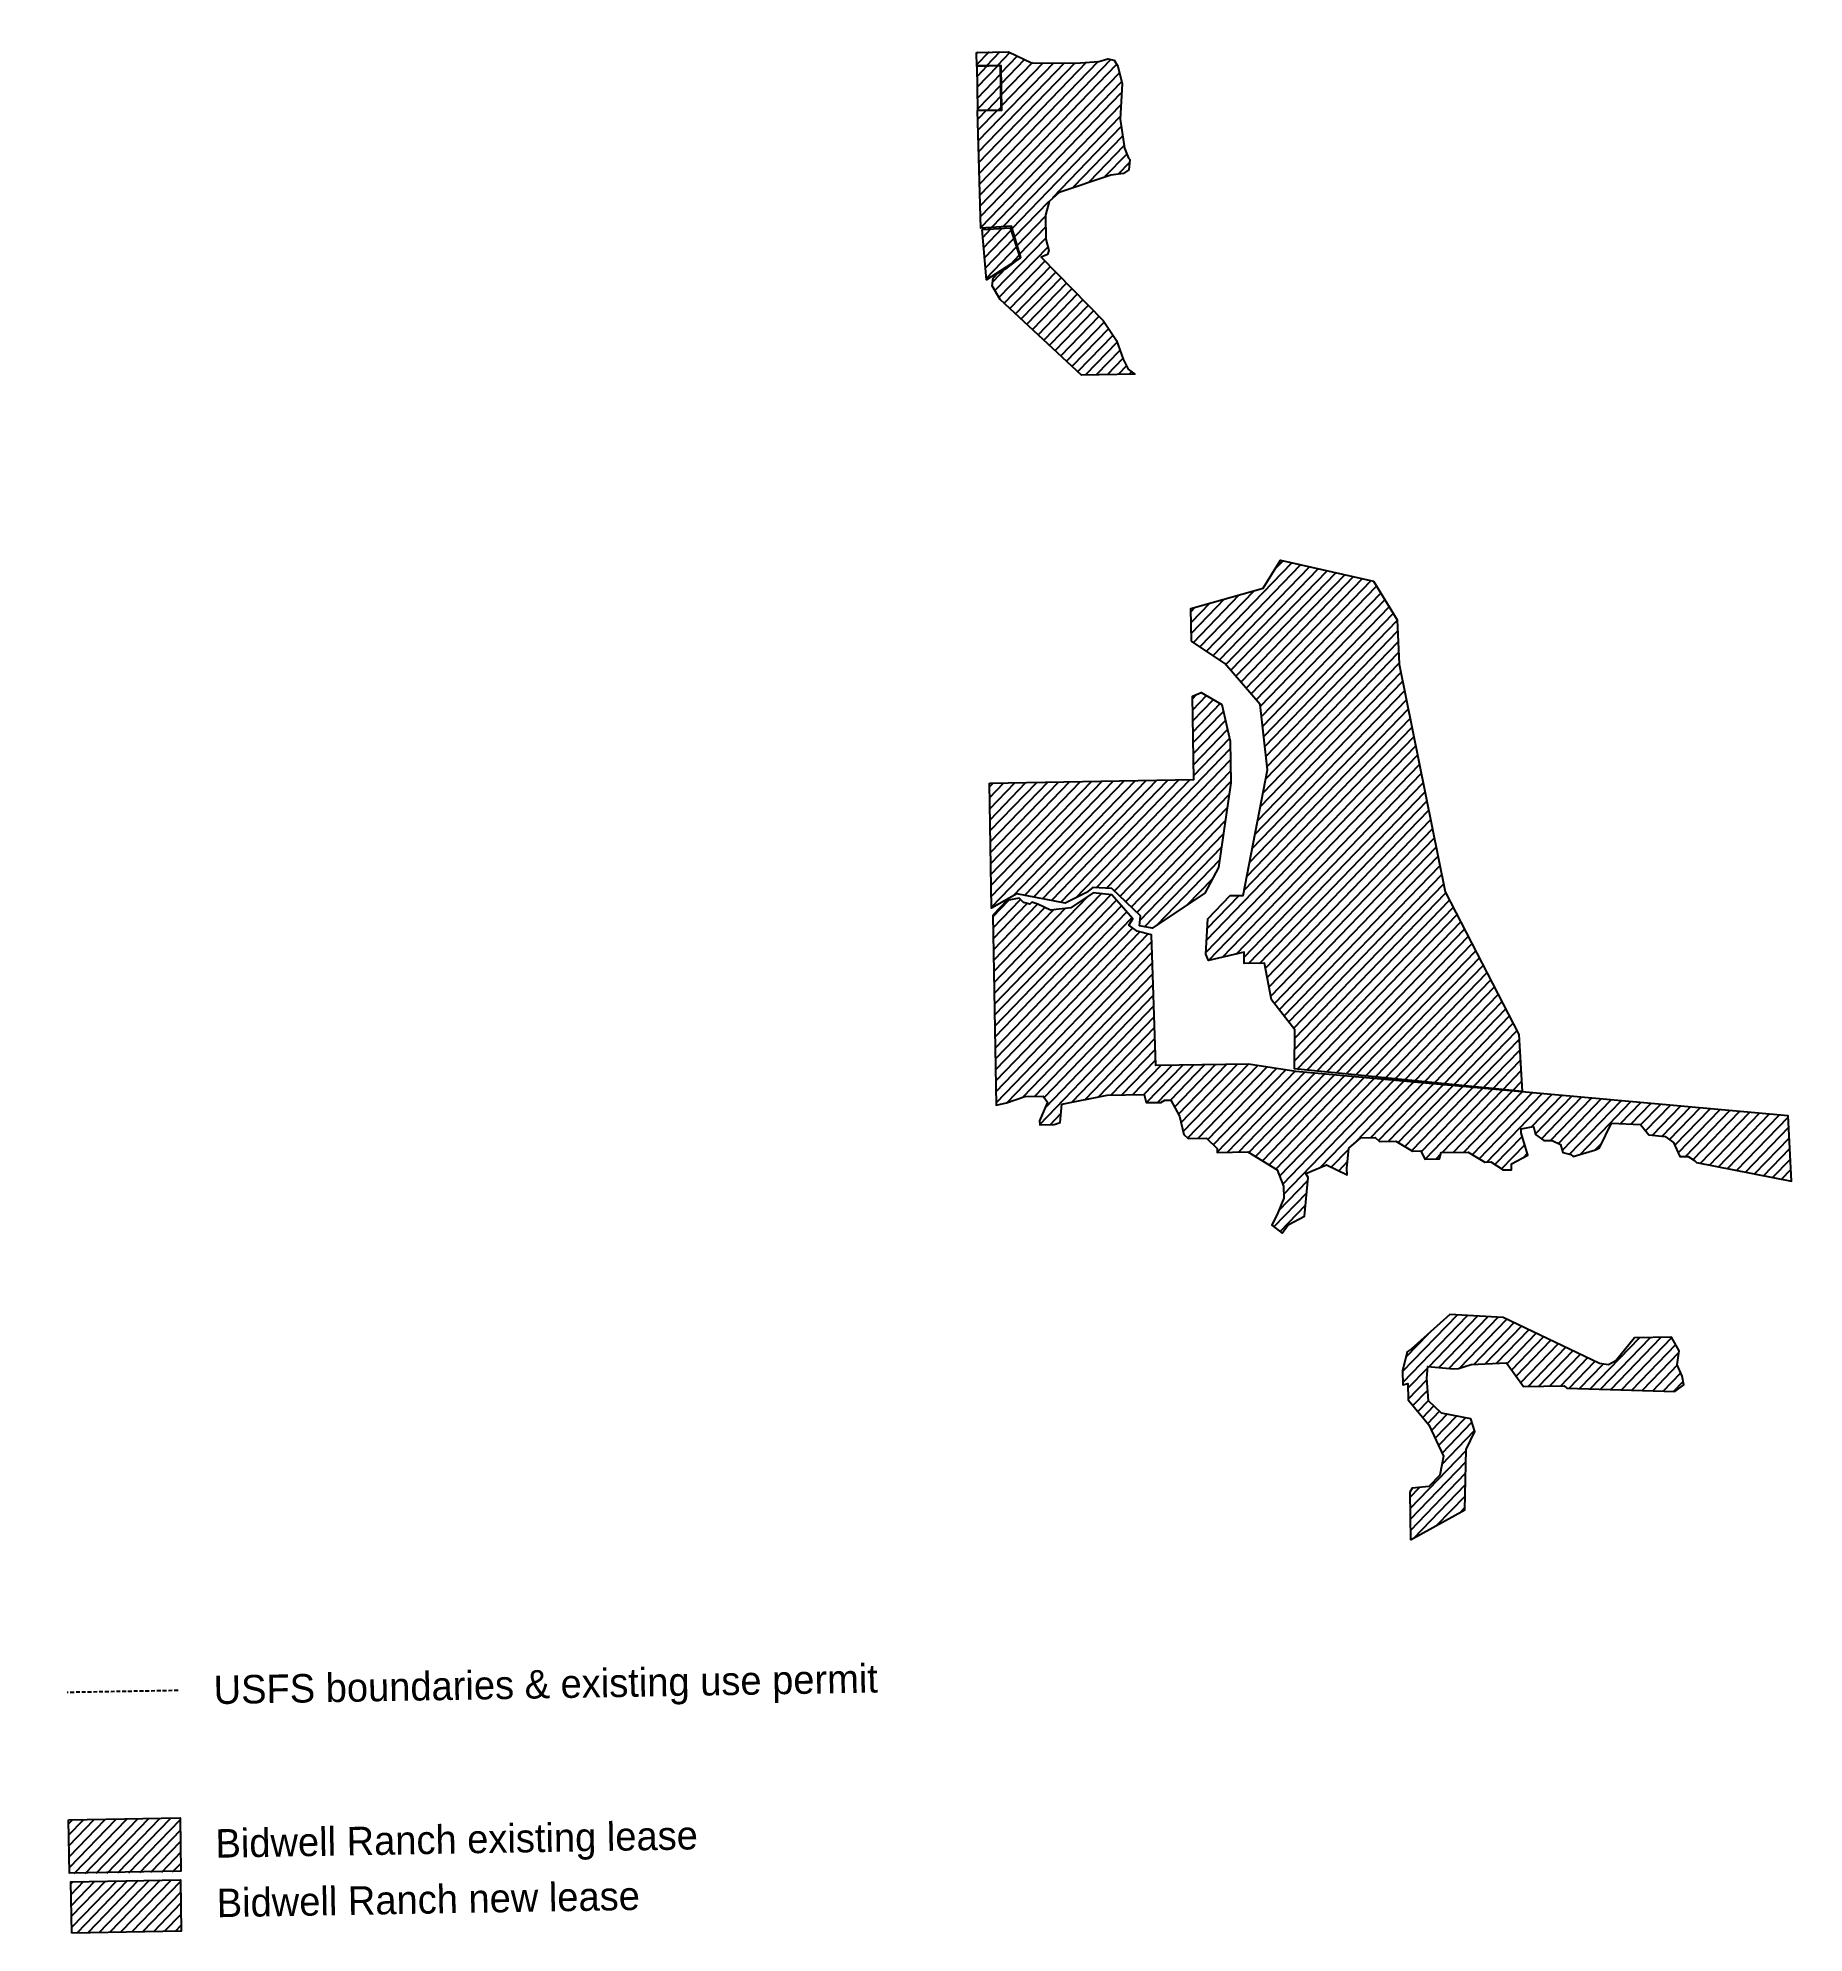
# Model space of a CAD drawing. Extents: x 628158 to 629899, y 4518520 to 4520388.
import ezdxf

# ---------------------------------------------------------------- set-up
doc = ezdxf.new("R2010")
doc.units = 0
doc.header["$LTSCALE"] = 25
doc.header["$MEASUREMENT"] = 0
doc.linetypes.add('DASHED', pattern=[0.75, 0.5, -0.25])
for name, color, linetype in [('ATA. land existing boundary', 2, 'CONTINUOUS'), ('ATA. land existing lease', 2, 'CONTINUOUS'), ('ATA. land new boundary', 6, 'CONTINUOUS'), ('config 1', 7, 'CONTINUOUS')]:
    doc.layers.add(name, color=color, linetype=linetype)
doc.layers.get('config 1').off()
doc.styles.add('SIM150', font='GOTHIC.TTF', dxfattribs={"height": 92.638})

# ---------------------------------------------------------------- blocks, each defined once
blk = doc.blocks.new('lease information')
at = {"layer": 'ATA. land existing boundary', "linetype": 'Continuous'}
h = blk.add_hatch(dxfattribs=at)
h.set_pattern_fill('ANSI31', color=2, scale=200, style=0)
h.paths.add_polyline_path([(-259.6, 578.7), (-259.6, -39.7), (-226.4, -33), (-166.5, -13.1), (-106.6, -13.1), (-93.3, -33), (-119.9, -92.9), (-119.9, -106.2), (-73.3, -106.2), (-53.4, -99.5), (-46.7, -39.7), (99.7, -13.1), (219.4, -13.1), (226.1, -39.7), (272.7, -39.7), (286, -33), (305.9, -33), (332.5, -86.2), (345.9, -146), (359.2, -159.3), (419, -159.3), (452.3, -192.6), (452.3, -205.9), (552.1, -205.9), (645.3, -265.7), (665.2, -318.9), (665.2, -358.8), (645.3, -405.3), (625.3, -445.2), (658.6, -471.8), (678.6, -445.2), (731.8, -418.6), (745.1, -292.3), (738.4, -279), (805, -252.4), (871.5, -285.7), (871.5, -265.7), (878.2, -199.2), (918.1, -166), (964.7, -166), (978, -179.3), (1031.2, -179.3), (1084.4, -212.5), (1111.1, -212.5), (1124.4, -239.1), (1170.9, -239.1), (1177.6, -219.2), (1264.1, -219.2), (1317.3, -252.4), (1337.3, -252.4), (1377.2, -279), (1403.8, -279), (1403.8, -259.1), (1457.1, -232.5), (1437.1, -159.3), (1437.1, -146), (1477, -139.4), (1483.7, -166), (1510.3, -185.9), (1536.9, -185.9), (1563.5, -199.2), (1570.2, -225.8), (1596.8, -232.5), (1603.4, -239.1), (1676.6, -219.2), (1689.9, -212.5), (1729.9, -132.7), (1823, -139.4), (1849.6, -172.6), (1902.9, -179.3), (1929.5, -199.2), (1949.4, -245.8), (1976.1, -245.8), (1996, -259.1), (2002.7, -265.7), (2308.7, -332.2), (2302.1, -119.4), (711.8, 53.4), (558.8, 80), (259.4, 80), (252.7, 505.5), (206.1, 518.8), (179.5, 538.8), (192.8, 558.7), (126.3, 638.5), (66.4, 645.2), (-6.8, 598.6), (-73.3, 592), (-113.3, 611.9), (-133.2, 618.6), (-139.9, 611.9), (-159.8, 618.6), (-173.1, 631.9), (-213.1, 625.2)])
h = blk.add_hatch(dxfattribs=at)
h.set_pattern_fill('ANSI31', color=256, scale=200, style=0)
h.set_pattern_definition([(45, (-2044.773, -7011.2), (-17.67767, 17.67767), [])])
h.paths.add_polyline_path([(-3299.8, -2313), (-2938.7, -2313), (-2938.7, -2486.7), (-3299.8, -2486.7)])
at = {"layer": 'ATA. land existing lease', "linetype": 'Continuous'}
h = blk.add_hatch(dxfattribs=at)
h.set_pattern_fill('ANSI31', color=2, scale=200, style=0)
h.paths.add_polyline_path([(-263.4, 3197.5), (-187.2, 3197.5), (-187.2, 3342.1), (-263.4, 3342.1)])
h = blk.add_hatch(dxfattribs=at)
h.set_pattern_fill('ANSI31', color=2, scale=200, style=0)
h.paths.add_polyline_path([(-255.7, 2809.4), (-164.4, 2813.2), (-133.9, 2714.3), (-244.3, 2645.8)])
at = {"layer": 'ATA. land new boundary', "linetype": 'Continuous'}
h = blk.add_hatch(dxfattribs=at)
h.set_pattern_fill('ANSI31', color=256, scale=200, style=0)
h.set_pattern_definition([(45, (-0.783, 1.758), (-17.67767, 17.67767), [])])
h.paths.add_polyline_path([(-264.1, 3387.8), (-161.4, 3387.8), (-87.4, 3350.8), (56.5, 3346.7), (130.5, 3350.8), (159.3, 3359), (179.9, 3354.9), (192.2, 3334.4), (204.6, 3276.9), (196.3, 3161.8), (208.7, 3067.3), (221, 3034.5), (225.1, 3030.4), (221, 2997.5), (204.6, 2985.2), (163.4, 2981.1), (-5.1, 2927.7), (-38, 2898.9), (-50.4, 2853.7), (-50.4, 2775.7), (-42.1, 2738.7), (-46.2, 2726.4), (-66.8, 2718.1), (130.5, 2508.6), (171.7, 2442.9), (192.2, 2381.3), (208.7, 2348.4), (229.2, 2332), (56.5, 2332), (-202.5, 2582.6), (-227.1, 2627.8), (-223, 2652.4), (-206.6, 2668.8), (-177.8, 2685.3), (-132.6, 2717.5), (-161.4, 2820.2), (-260, 2816.1), (-264.1, 3198.2), (-186, 3198.2), (-186, 3342), (-264.1, 3342)])
h = blk.add_hatch(dxfattribs=at)
h.set_pattern_fill('ANSI31', color=256, scale=200, style=0)
h.paths.add_polyline_path([(398.6, 1458.4), (398.6, 1565.2), (632.9, 1626.9), (690.5, 1717.2), (990.6, 1643.3), (1064.6, 1515.9), (1068.7, 1372.2), (1204.4, 628.6), (1434.6, 160.2), (1442.9, -24.6), (706.9, 61.6), (711, 189), (637, 287.6), (616.5, 406.7), (550.7, 406.7), (550.7, 443.7), (435.6, 419), (427.3, 439.6), (435.6, 554.6), (509.6, 628.6), (550.7, 628.6), (637, 1035.3), (616.5, 1248.9), (505.5, 1384.5)])
h = blk.add_hatch(dxfattribs=at)
h.set_pattern_fill('ANSI31', color=256, scale=200, style=0)
h.paths.add_polyline_path([(-263.4, 1008), (398.6, 1008), (398.6, 1279.1), (427.3, 1291.5), (493.1, 1250.4), (517.8, 1131.2), (517.8, 995.7), (472.6, 720.4), (427.3, 638.3), (254.7, 527.3), (213.6, 535.6), (217.7, 568.4), (127.2, 658.8), (65.5, 662.9), (45, 646.5), (-24.9, 613.6), (-181.1, 646.5), (-263.4, 601.3)])
h = blk.add_hatch(dxfattribs=at)
h.set_pattern_fill('ANSI31', color=256, scale=200, style=0)
h.paths.add_polyline_path([(1056.4, -1477.4), (1233.2, -1382.9), (1241.4, -1185.7), (1270.2, -1128.2), (1257.9, -1087.1), (1163.3, -1066.6), (1122.2, -1025.5), (1118.1, -951.5), (1122.2, -914.6), (1204.4, -922.8), (1220.8, -922.8), (1262, -910.5), (1377.1, -906.4), (1430.5, -984.4), (1562.1, -984.4), (1570.3, -992.6), (1919.8, -1009.1), (1948.6, -988.5), (1944.5, -959.8), (1928, -922.8), (1936.2, -877.6), (1911.6, -832.4), (1792.3, -832.4), (1730.7, -906.4), (1706, -918.7), (1677.2, -914.6), (1368.9, -758.5), (1196.2, -746.1), (1068.7, -857.1), (1056.4, -865.3), (1039.9, -926.9), (1039.9, -972.1), (1056.4, -968), (1056.4, -1021.4), (1122.2, -1103.5), (1167.4, -1206.3), (1155.1, -1267.9), (1118.1, -1304.8), (1064.6, -1309), (1056.4, -1321.3)])
h = blk.add_hatch(dxfattribs=at)
h.set_pattern_fill('ANSI31', color=256, scale=200, style=0)
h.set_pattern_definition([(45, (-2041.11, -6816.024), (-17.67767, 17.67767), [])])
h.paths.add_polyline_path([(-3296.1, -2679.1), (-3296.1, -2512), (-2941.7, -2512), (-2941.7, -2679.1)])
at = {"layer": 'ATA. land existing boundary', "color": 2, "linetype": 'Continuous'}
blk.add_lwpolyline([(-259.6, 578.7), (-259.6, -39.7), (-226.4, -33), (-166.5, -13.1), (-106.6, -13.1), (-93.3, -33), (-119.9, -92.9), (-119.9, -106.2), (-73.3, -106.2), (-53.4, -99.5), (-46.7, -39.7), (99.7, -13.1), (219.4, -13.1), (226.1, -39.7), (272.7, -39.7), (286, -33), (305.9, -33), (332.5, -86.2), (345.9, -146), (359.2, -159.3), (419, -159.3), (452.3, -192.6), (452.3, -205.9), (552.1, -205.9), (645.3, -265.7), (665.2, -318.9), (665.2, -358.8), (645.3, -405.3), (625.3, -445.2), (658.6, -471.8), (678.6, -445.2), (731.8, -418.6), (745.1, -292.3), (738.4, -279), (805, -252.4), (871.5, -285.7), (871.5, -265.7), (878.2, -199.2), (918.1, -166), (964.7, -166), (978, -179.3), (1031.2, -179.3), (1084.4, -212.5), (1111.1, -212.5), (1124.4, -239.1), (1170.9, -239.1), (1177.6, -219.2), (1264.1, -219.2), (1317.3, -252.4), (1337.3, -252.4), (1377.2, -279), (1403.8, -279), (1403.8, -259.1), (1457.1, -232.5), (1437.1, -159.3), (1437.1, -146), (1477, -139.4), (1483.7, -166), (1510.3, -185.9), (1536.9, -185.9), (1563.5, -199.2), (1570.2, -225.8), (1596.8, -232.5), (1603.4, -239.1), (1676.6, -219.2), (1689.9, -212.5), (1729.9, -132.7), (1823, -139.4), (1849.6, -172.6), (1902.9, -179.3), (1929.5, -199.2), (1949.4, -245.8), (1976.1, -245.8), (1996, -259.1), (2002.7, -265.7), (2308.7, -332.2), (2302.1, -119.4), (711.8, 53.4), (558.8, 80), (259.4, 80), (252.7, 505.5), (206.1, 518.8), (179.5, 538.8), (192.8, 558.7), (126.3, 638.5), (66.4, 645.2), (-6.8, 598.6), (-73.3, 592), (-113.3, 611.9), (-133.2, 618.6), (-139.9, 611.9), (-159.8, 618.6), (-173.1, 631.9), (-213.1, 625.2)], close=True, dxfattribs=at)
at = {"layer": 'ATA. land existing boundary', "color": 5, "linetype": 'DASHED'}
blk.add_lwpolyline([(-2938.9, -1897.1), (-3298.2, -1897.1)], dxfattribs=at)
at = {"layer": 'ATA. land existing boundary', "linetype": 'Continuous'}
blk.add_lwpolyline([(-3300.8, -2310.9), (-2939.7, -2310.9), (-2939.7, -2484.7), (-3300.8, -2484.7)], close=True, dxfattribs=at)
at = {"layer": 'ATA. land existing lease', "color": 2, "linetype": 'Continuous'}
for points in [[(-263.4, 3197.5), (-187.2, 3197.5), (-187.2, 3342.1), (-263.4, 3342.1)], [(-255.7, 2809.4), (-164.4, 2813.2), (-133.9, 2714.3), (-244.3, 2645.8)]]:
    blk.add_lwpolyline(points, close=True, dxfattribs=at)
at = {"layer": 'ATA. land new boundary', "linetype": 'Continuous'}
for points in [[(-263.4, 3386), (-160.6, 3386), (-86.6, 3349), (57.3, 3344.9), (131.3, 3349), (160.1, 3357.3), (180.7, 3353.2), (193, 3332.6), (205.3, 3275.1), (197.1, 3160.1), (209.4, 3065.6), (221.8, 3032.7), (225.9, 3028.6), (221.8, 2995.7), (205.3, 2983.4), (164.2, 2979.3), (-4.3, 2925.9), (-37.2, 2897.1), (-49.6, 2852), (-49.6, 2773.9), (-41.3, 2736.9), (-45.5, 2724.6), (-66, 2716.4), (131.3, 2506.9), (172.4, 2441.1), (193, 2379.5), (209.4, 2346.6), (230, 2330.2), (57.3, 2330.2), (-201.7, 2580.8), (-226.4, 2626), (-222.3, 2650.6), (-205.8, 2667.1), (-177, 2683.5), (-131.8, 2715.7), (-160.6, 2818.4), (-259.3, 2814.3), (-263.4, 3196.4), (-185.2, 3196.4), (-185.2, 3340.2), (-263.4, 3340.2)], [(398.6, 1458.4), (398.6, 1565.2), (632.9, 1626.9), (690.5, 1717.2), (990.6, 1643.3), (1064.6, 1515.9), (1068.7, 1372.2), (1204.4, 628.6), (1434.6, 160.2), (1442.9, -24.6), (706.9, 61.6), (711, 189), (637, 287.6), (616.5, 406.7), (550.7, 406.7), (550.7, 443.7), (435.6, 419), (427.3, 439.6), (435.6, 554.6), (509.6, 628.6), (550.7, 628.6), (637, 1035.3), (616.5, 1248.9), (505.5, 1384.5)], [(-263.4, 1008), (398.6, 1008), (398.6, 1279.1), (427.3, 1291.5), (493.1, 1250.4), (517.8, 1131.2), (517.8, 995.7), (472.6, 720.4), (427.3, 638.3), (254.7, 527.3), (213.6, 535.6), (217.7, 568.4), (127.2, 658.8), (65.5, 662.9), (45, 646.5), (-24.9, 613.6), (-181.1, 646.5), (-263.4, 601.3)], [(1056.4, -1477.4), (1233.2, -1382.9), (1241.4, -1185.7), (1270.2, -1128.2), (1257.9, -1087.1), (1163.3, -1066.6), (1122.2, -1025.5), (1118.1, -951.5), (1122.2, -914.6), (1204.4, -922.8), (1220.8, -922.8), (1262, -910.5), (1377.1, -906.4), (1430.5, -984.4), (1562.1, -984.4), (1570.3, -992.6), (1919.8, -1009.1), (1948.6, -988.5), (1944.5, -959.8), (1928, -922.8), (1936.2, -877.6), (1911.6, -832.4), (1792.3, -832.4), (1730.7, -906.4), (1706, -918.7), (1677.2, -914.6), (1368.9, -758.5), (1196.2, -746.1), (1068.7, -857.1), (1056.4, -865.3), (1039.9, -926.9), (1039.9, -972.1), (1056.4, -968), (1056.4, -1021.4), (1122.2, -1103.5), (1167.4, -1206.3), (1155.1, -1267.9), (1118.1, -1304.8), (1064.6, -1309), (1056.4, -1321.3)], [(-3296.6, -2679.9), (-3296.6, -2512.9), (-2942.1, -2512.9), (-2942.1, -2679.9)]]:
    blk.add_lwpolyline(points, close=True, dxfattribs=at)
at = {"layer": 'ATA. land existing boundary', "color": 0, "linetype": 'DASHED', "insert": (-2823.9, -1850.6), "char_height": 92.638, "width": 2673.716, "attachment_point": 1, "style": 'SIM150'}
blk.add_mtext('USFS boundaries & existing use permit', dxfattribs=at)
at = {"layer": 'ATA. land existing boundary', "color": 0, "linetype": 'Continuous', "insert": (-2826.6, -2350.4), "char_height": 92.638, "width": 2064.309, "attachment_point": 1, "style": 'SIM150'}
blk.add_mtext('Bidwell Ranch existing lease', dxfattribs=at)
at = {"layer": 'ATA. land new boundary', "color": 0, "linetype": 'Continuous', "insert": (-2825.9, -2544.1), "char_height": 92.638, "width": 1738.725, "attachment_point": 1, "style": 'SIM150'}
blk.add_mtext('Bidwell Ranch new lease', dxfattribs=at)

msp = doc.modelspace()

# ---------------------------------------------------------------- block references
at = {"layer": 'config 1', "color": 1, "linetype": 'Continuous', "xscale": 0.3048, "yscale": 0.303, "zscale": 0.3048, "rotation": 1}
msp.add_blockref('lease information', (629181.5, 4519349.3), dxfattribs=at)

doc.saveas('drawing.dxf')
